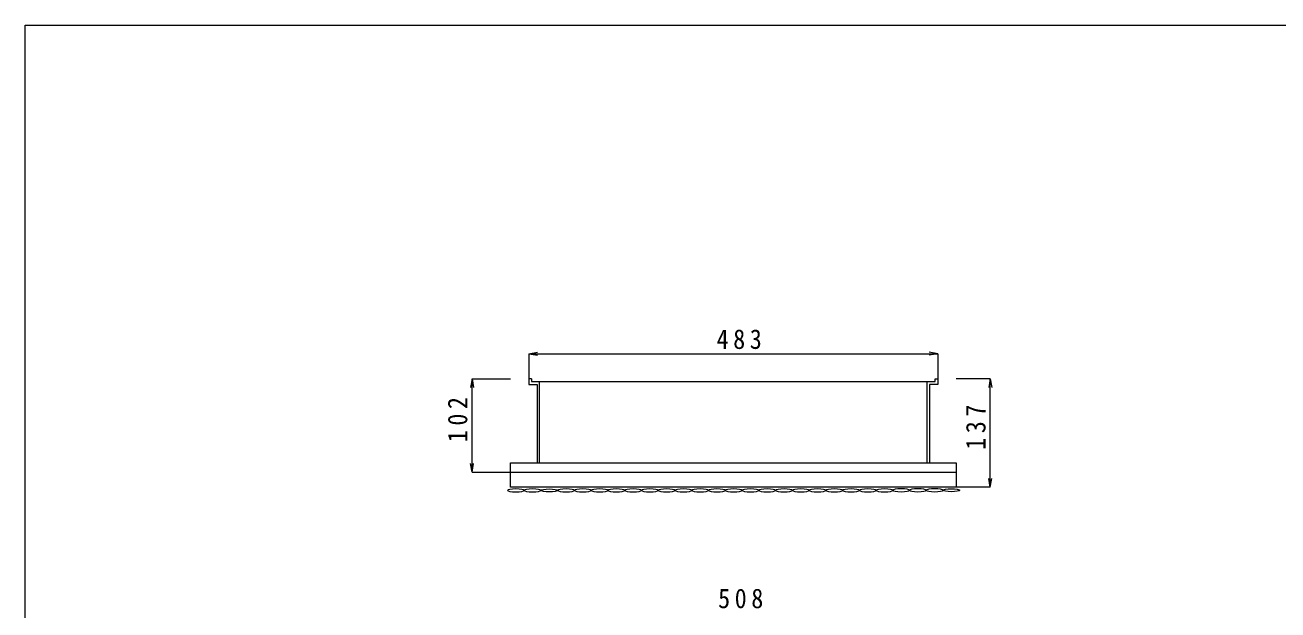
# Model space of a CAD drawing. Units: millimetres, scale not verified. Extents: x -1392 to 1350, y -947 to 991.
# Drawn here: x -1392 to 11, y 336 to 991 of the extents above; entities that cross this region are included whole.
import ezdxf

# ---------------------------------------------------------------- set-up
doc = ezdxf.new("R2010")
doc.units = ezdxf.units.MM
doc.header["$LTSCALE"] = 10
for name, color, linetype, lineweight in [('0-0_0', 7, 'Continuous', 5), ('0-1_レイヤー_1', 4, 'Continuous', 5), ('F-0', 7, 'Continuous', 5)]:
    doc.layers.add(name, color=color, linetype=linetype, lineweight=lineweight)
doc.styles.add('ＭＳ ゴシック', font='')
doc.styles.get('ＭＳ ゴシック').set_extended_font_data('MS Gothic')

msp = doc.modelspace()

# ---------------------------------------------------------------- linework, layer by layer
at = {"layer": '0-0_0'}
for p, q in [((-824.38, 594.63), (-827.48, 594.63)), ((-824.38, 594.63), (-824.38, 591.5)), ((-815.41, 500.32), (-815.41, 591.5)), ((-381.31, 500.32), (-381.31, 591.5)), ((-848.01, 490.07), (-348.7, 490.07))]:
    msp.add_line(p, q, dxfattribs=at)
for points in [[(-827.48, 594.63), (-827.48, 588.4), (-818.06, 588.4), (-818.06, 500.36)], [(-824.38, 591.5), (-372.34, 591.5), (-372.34, 594.63), (-369.23, 594.63), (-369.23, 588.4), (-378.66, 588.4), (-378.66, 500.36)], [(-804.42, 467.95), (-808.08, 468.08), (-811.06, 468.43), (-813.07, 468.95), (-813.81, 469.58), (-814.55, 470.22), (-816.56, 470.73), (-819.54, 471.08), (-823.19, 471.21), (-826.85, 471.08), (-829.83, 470.73), (-831.84, 470.22), (-832.58, 469.58), (-833.32, 470.22), (-835.33, 470.73), (-838.31, 471.08), (-841.97, 471.21), (-845.62, 471.08), (-848.6, 470.73), (-850.61, 470.22), (-851.35, 469.58), (-850.61, 468.95), (-848.6, 468.43), (-845.62, 468.08), (-841.97, 467.95), (-838.31, 468.08), (-835.33, 468.43), (-833.32, 468.95), (-832.58, 469.58), (-831.84, 468.95), (-829.83, 468.43), (-826.85, 468.08), (-823.19, 467.95), (-819.54, 468.08), (-816.56, 468.43), (-814.55, 468.95), (-813.81, 469.58), (-813.07, 470.22), (-811.06, 470.73), (-808.08, 471.08)], [(-808.08, 471.08), (-804.42, 471.21), (-800.77, 471.08), (-797.79, 470.73), (-795.78, 470.22), (-795.04, 469.58), (-795.78, 468.95), (-797.79, 468.43), (-800.77, 468.08), (-804.42, 467.95)], [(-785.65, 471.21), (-789.31, 471.08), (-792.29, 470.73), (-794.3, 470.22), (-795.04, 469.58), (-794.3, 468.95), (-792.29, 468.43), (-789.31, 468.08), (-785.65, 467.95), (-782, 468.08), (-779.02, 468.43), (-777.01, 468.95), (-776.27, 469.58), (-775.53, 468.95), (-773.52, 468.43), (-770.53, 468.08), (-766.88, 467.95), (-763.23, 468.08), (-760.25, 468.43), (-758.23, 468.95), (-757.5, 469.58), (-756.76, 468.95), (-754.75, 468.43), (-751.76, 468.08), (-748.11, 467.95), (-744.46, 468.08), (-741.47, 468.43), (-739.46, 468.95), (-738.73, 469.58), (-737.99, 468.95), (-735.98, 468.43), (-732.99, 468.08), (-729.34, 467.95), (-725.69, 468.08), (-722.7, 468.43), (-720.69, 468.95), (-719.96, 469.58), (-719.22, 468.95), (-717.21, 468.43), (-714.22, 468.08)], [(-695.45, 471.08), (-698.44, 470.73), (-700.45, 470.22), (-701.18, 469.58), (-701.92, 470.22), (-703.93, 470.73), (-706.92, 471.08), (-710.57, 471.21), (-714.22, 471.08), (-717.21, 470.73), (-719.22, 470.22), (-719.96, 469.58), (-720.69, 470.22), (-722.7, 470.73), (-725.69, 471.08), (-729.34, 471.21), (-732.99, 471.08), (-735.98, 470.73), (-737.99, 470.22), (-738.73, 469.58), (-739.46, 470.22), (-741.47, 470.73), (-744.46, 471.08), (-748.11, 471.21), (-751.76, 471.08), (-754.75, 470.73), (-756.76, 470.22), (-757.5, 469.58), (-758.23, 470.22), (-760.25, 470.73), (-763.23, 471.08), (-766.88, 471.21), (-770.53, 471.08), (-773.52, 470.73), (-775.53, 470.22), (-776.27, 469.58), (-777.01, 470.22), (-779.02, 470.73), (-782, 471.08), (-785.65, 471.21)], [(-714.22, 468.08), (-710.57, 467.95), (-706.92, 468.08), (-703.93, 468.43), (-701.92, 468.95), (-701.18, 469.58), (-700.45, 468.95), (-698.44, 468.43), (-695.45, 468.08), (-691.8, 467.95), (-688.15, 468.08), (-685.16, 468.43), (-683.15, 468.95), (-682.41, 469.58), (-681.68, 468.95), (-679.66, 468.43), (-676.68, 468.08), (-673.03, 467.95), (-669.38, 468.08), (-666.39, 468.43), (-664.38, 468.95), (-663.64, 469.58), (-662.9, 468.95), (-660.89, 468.43), (-657.91, 468.08), (-654.26, 467.95), (-650.6, 468.08), (-647.62, 468.43), (-645.61, 468.95), (-644.87, 469.58), (-644.13, 468.95), (-642.12, 468.43), (-639.14, 468.08), (-635.49, 467.95), (-631.83, 468.08), (-628.85, 468.43), (-626.84, 468.95), (-626.1, 469.58), (-625.36, 468.95), (-623.35, 468.43)], [(-604.58, 470.73), (-606.59, 470.22), (-607.33, 469.58), (-608.07, 470.22), (-610.08, 470.73), (-613.06, 471.08), (-616.71, 471.21), (-620.37, 471.08), (-623.35, 470.73), (-625.36, 470.22), (-626.1, 469.58), (-626.84, 470.22), (-628.85, 470.73), (-631.83, 471.08), (-635.49, 471.21), (-639.14, 471.08), (-642.12, 470.73), (-644.13, 470.22), (-644.87, 469.58), (-645.61, 470.22), (-647.62, 470.73), (-650.6, 471.08), (-654.26, 471.21), (-657.91, 471.08), (-660.89, 470.73), (-662.9, 470.22), (-663.64, 469.58), (-664.38, 470.22), (-666.39, 470.73), (-669.38, 471.08), (-673.03, 471.21), (-676.68, 471.08), (-679.66, 470.73), (-681.68, 470.22), (-682.41, 469.58), (-683.15, 470.22), (-685.16, 470.73), (-688.15, 471.08), (-691.8, 471.21), (-695.45, 471.08)], [(-623.35, 468.43), (-620.37, 468.08), (-616.71, 467.95), (-613.06, 468.08), (-610.08, 468.43), (-608.07, 468.95), (-607.33, 469.58), (-606.59, 468.95), (-604.58, 468.43), (-601.6, 468.08), (-597.94, 467.95), (-594.29, 468.08), (-591.31, 468.43), (-589.3, 468.95), (-588.56, 469.58), (-587.82, 468.95), (-585.81, 468.43), (-582.83, 468.08), (-579.17, 467.95), (-575.52, 468.08), (-572.54, 468.43), (-570.52, 468.95), (-569.79, 469.58), (-569.05, 468.95), (-567.04, 468.43), (-564.05, 468.08), (-560.4, 467.95), (-556.75, 468.08), (-553.77, 468.43), (-551.75, 468.95), (-551.02, 469.58), (-550.28, 468.95), (-548.27, 468.43), (-545.28, 468.08), (-541.63, 467.95), (-537.98, 468.08), (-534.99, 468.43), (-532.98, 468.95), (-532.25, 469.58), (-531.51, 468.95)], [(-512.74, 470.22), (-513.47, 469.58), (-514.21, 470.22), (-516.22, 470.73), (-519.21, 471.08), (-522.86, 471.21), (-526.51, 471.08), (-529.5, 470.73), (-531.51, 470.22), (-532.25, 469.58), (-532.98, 470.22), (-534.99, 470.73), (-537.98, 471.08), (-541.63, 471.21), (-545.28, 471.08), (-548.27, 470.73), (-550.28, 470.22), (-551.02, 469.58), (-551.75, 470.22), (-553.77, 470.73), (-556.75, 471.08), (-560.4, 471.21), (-564.05, 471.08), (-567.04, 470.73), (-569.05, 470.22), (-569.79, 469.58), (-570.52, 470.22), (-572.54, 470.73), (-575.52, 471.08), (-579.17, 471.21), (-582.83, 471.08), (-585.81, 470.73), (-587.82, 470.22), (-588.56, 469.58), (-589.3, 470.22), (-591.31, 470.73), (-594.29, 471.08), (-597.94, 471.21), (-601.6, 471.08), (-604.58, 470.73)], [(-531.51, 468.95), (-529.5, 468.43), (-526.51, 468.08), (-522.86, 467.95), (-519.21, 468.08), (-516.22, 468.43), (-514.21, 468.95), (-513.47, 469.58), (-512.74, 468.95), (-510.73, 468.43), (-507.74, 468.08), (-504.09, 467.95), (-500.44, 468.08), (-497.45, 468.43), (-495.44, 468.95), (-494.7, 469.58), (-493.97, 468.95), (-491.96, 468.43), (-488.97, 468.08), (-485.32, 467.95), (-481.67, 468.08), (-478.68, 468.43), (-476.67, 468.95), (-475.93, 469.58), (-475.2, 468.95), (-473.18, 468.43), (-470.2, 468.08), (-466.55, 467.95), (-462.89, 468.08), (-459.91, 468.43), (-457.9, 468.95), (-457.16, 469.58), (-456.42, 468.95), (-454.41, 468.43), (-451.43, 468.08), (-447.78, 467.95), (-444.12, 468.08), (-441.14, 468.43), (-439.13, 468.95), (-438.39, 469.58)], [(-419.62, 469.58), (-420.36, 470.22), (-422.37, 470.73), (-425.35, 471.08), (-429.01, 471.21), (-432.66, 471.08), (-435.64, 470.73), (-437.65, 470.22), (-438.39, 469.58), (-439.13, 470.22), (-441.14, 470.73), (-444.12, 471.08), (-447.78, 471.21), (-451.43, 471.08), (-454.41, 470.73), (-456.42, 470.22), (-457.16, 469.58), (-457.9, 470.22), (-459.91, 470.73), (-462.89, 471.08), (-466.55, 471.21), (-470.2, 471.08), (-473.18, 470.73), (-475.2, 470.22), (-475.93, 469.58), (-476.67, 470.22), (-478.68, 470.73), (-481.67, 471.08), (-485.32, 471.21), (-488.97, 471.08), (-491.96, 470.73), (-493.97, 470.22), (-494.7, 469.58), (-495.44, 470.22), (-497.45, 470.73), (-500.44, 471.08), (-504.09, 471.21), (-507.74, 471.08), (-510.73, 470.73), (-512.74, 470.22)], [(-438.39, 469.58), (-437.65, 468.95), (-435.64, 468.43), (-432.66, 468.08), (-429.01, 467.95), (-425.35, 468.08), (-422.37, 468.43), (-420.36, 468.95), (-419.62, 469.58)], [(-363.58, 469.75), (-364.32, 470.39), (-366.33, 470.91), (-369.31, 471.26), (-372.97, 471.38), (-376.62, 471.26), (-379.61, 470.91), (-381.62, 470.39), (-382.35, 469.75), (-383.09, 470.39), (-385.1, 470.91), (-388.09, 471.26), (-391.74, 471.38), (-395.39, 471.26), (-398.38, 470.91), (-400.39, 470.39), (-401.12, 469.75), (-401.86, 470.39), (-403.87, 470.91), (-406.86, 471.26), (-410.51, 471.38), (-414.16, 471.26), (-417.15, 470.91), (-419.16, 470.39), (-419.9, 469.75), (-419.16, 469.12), (-417.15, 468.6), (-414.16, 468.25), (-410.51, 468.13), (-406.86, 468.25), (-403.87, 468.6), (-401.86, 469.12), (-401.12, 469.75), (-400.39, 469.12), (-398.38, 468.6), (-395.39, 468.25), (-391.74, 468.13), (-388.09, 468.25), (-385.1, 468.6), (-383.09, 469.12)], [(-383.09, 469.12), (-382.35, 469.75), (-381.62, 469.12), (-379.61, 468.6), (-376.62, 468.25), (-372.97, 468.13), (-369.31, 468.25), (-366.33, 468.6), (-364.32, 469.12), (-363.58, 469.75)]]:
    msp.add_lwpolyline(points, dxfattribs=at)
for points in [[(-848.01, 500.36), (-348.7, 500.36), (-348.7, 473.1), (-848.01, 473.1)], [(-347.56, 470.91), (-345.55, 470.39), (-344.81, 469.75), (-345.55, 469.12), (-347.56, 468.6), (-350.55, 468.25), (-354.2, 468.13), (-357.85, 468.25), (-360.83, 468.6), (-362.85, 469.12), (-363.58, 469.75), (-362.85, 470.39), (-360.83, 470.91), (-357.85, 471.26), (-354.2, 471.38), (-350.55, 471.26)]]:
    msp.add_lwpolyline(points, close=True, dxfattribs=at)
at = {"layer": '0-1_レイヤー_1'}
for p, q in [((-827.48, 622.81), (-817.63, 624.55)), ((-827.48, 622.81), (-369.23, 622.81)), ((-827.48, 622.81), (-817.63, 621.08)), ((-827.48, 622.81), (-827.48, 594.63)), ((-369.23, 622.81), (-379.08, 624.55)), ((-369.23, 622.81), (-379.08, 621.08)), ((-369.23, 622.81), (-369.23, 594.63)), ((-890.89, 594.63), (-892.63, 584.78)), ((-890.89, 490.07), (-890.89, 594.63)), ((-890.89, 594.63), (-889.16, 584.78)), ((-890.89, 594.63), (-848.01, 594.63)), ((-310.62, 594.63), (-348.7, 594.63)), ((-310.62, 594.63), (-312.36, 584.78)), ((-310.62, 473.1), (-310.62, 594.63)), ((-310.62, 594.63), (-308.89, 584.78)), ((-890.89, 490.07), (-892.63, 499.92)), ((-890.89, 490.07), (-889.16, 499.92)), ((-890.89, 490.07), (-848.01, 490.07)), ((-310.62, 473.1), (-312.36, 482.95)), ((-310.62, 473.1), (-308.89, 482.95)), ((-310.62, 473.1), (-348.7, 473.1))]:
    msp.add_line(p, q, dxfattribs=at)
at = {"layer": 'F-0'}
msp.add_lwpolyline([(-1391.5, 991.14), (1350.16, 991.14), (1350.16, -947.41), (-1391.5, -947.41)], close=True, dxfattribs=at)

# ---------------------------------------------------------------- texts
at = {"layer": '0-1_レイヤー_1', "color": 7, "char_height": 21.99, "attachment_point": 7, "style": 'ＭＳ ゴシック'}
for s, insert in [('\\T1.38;\\W0.9;483', (-617.11, 627.81)), ('\\T1.38;\\W0.9;508', (-615.44, 337.24))]:
    msp.add_mtext(s, dxfattribs=dict(at, insert=insert))
at = {"layer": '0-1_レイヤー_1', "color": 7, "char_height": 21.99, "attachment_point": 7, "rotation": 90, "style": 'ＭＳ ゴシック'}
for s, insert in [('\\T1.38;\\W0.9;102', (-895.89, 523.6)), ('\\T1.38;\\W0.9;137', (-315.62, 515.12))]:
    msp.add_mtext(s, dxfattribs=dict(at, insert=insert))

doc.saveas('drawing.dxf')
